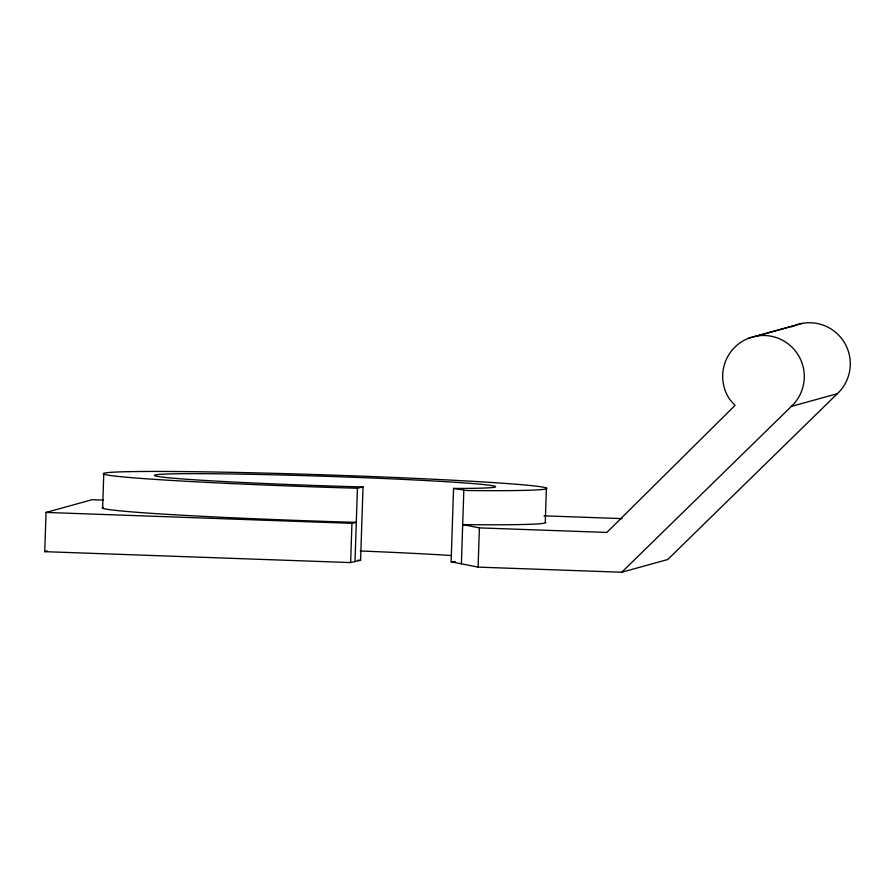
<?xml version="1.0" encoding="UTF-8"?>
<svg xmlns="http://www.w3.org/2000/svg" width="895" height="895" viewBox="0 0 895 895"><rect width="100%" height="100%" fill="white"/><g stroke="black" fill="none" stroke-linecap="round" stroke-linejoin="round"><path stroke-width="1.34" d="M363.023 486.958L357.429 488.234L339.966 487.73A221.938 6.198 1.9 0 1 109.995 472.403A221.938 6.198 1.9 0 1 443.126 479.72A221.938 6.198 1.9 0 1 467.212 490.527L453.552 488.446A170.721 4.766 1.9 0 0 392.167 478.892A170.721 4.766 1.9 0 0 155.137 474.988A170.721 4.766 1.9 0 0 363.023 486.958L360.584 560.304L350.639 562.575L44.75 551.667L46.048 512.432L92.028 499.712L103.182 500.104M102.634 508.248L103.764 474.126M350.639 562.575L351.948 523.34L356.299 522.356L338.836 521.841A221.938 6.198 1.9 0 1 103.026 507.286M354.991 561.579L357.429 488.234M791.717 326.787A40.969 40.801 74.5 0 1 837.34 393.688L667.715 559.52L621.745 572.241L478.098 567.117L451.125 561.791L453.552 488.446M461.395 563.816L463.823 490.482M478.098 567.117L479.396 527.893L462.693 524.593L466.082 524.638A221.938 6.198 1.9 0 0 545.268 522.087L546.397 487.976M621.745 572.241L791.359 406.408L837.34 393.688M755.939 336.162L801.92 323.442M748.198 338.422L794.178 325.702M44.75 551.667L47.379 550.94M544.015 515.833L622.137 518.619M46.048 512.432L351.948 523.34M479.396 527.893L606.855 532.435L735.008 405.446L729.705 399.349A40.969 40.801 74.5 0 1 738.845 343.725A40.969 40.801 74.5 0 1 794.693 350.124A40.969 40.801 74.5 0 1 791.359 406.408M455.432 561.791A170.721 4.766 1.9 0 1 451.125 561.791M360.584 560.304A170.721 4.766 1.9 0 1 357.843 560.225M360.26 550.984A170.721 4.766 1.9 0 1 451.169 555.515"/></g></svg>
